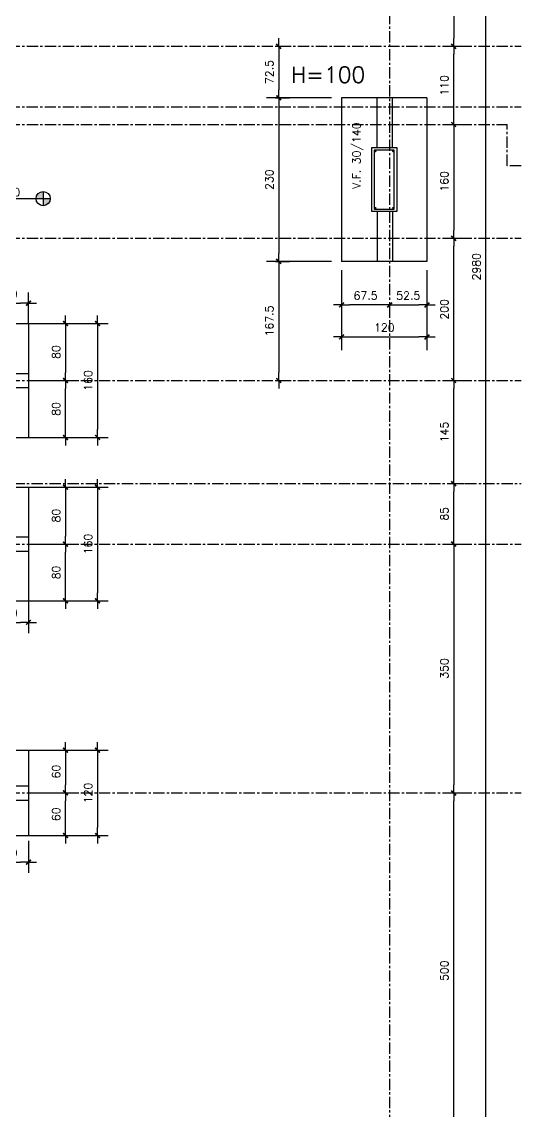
# Model space of a CAD drawing. Header units: millimetres. Extents: x -656655 to -651355, y 91699 to 96737.
# Drawn here: x -653849 to -653147, y 93650 to 95182 of the extents above; entities that cross this region are included whole.
import ezdxf
from ezdxf.enums import TextEntityAlignment as Align

# ---------------------------------------------------------------- set-up
doc = ezdxf.new("R2010")
doc.units = ezdxf.units.MM
doc.header["$LTSCALE"] = 0.5
doc.linetypes.add('CENTER', pattern=[50.8, 31.75, -6.35, 6.35, -6.35])
for name, color, linetype in [('BORDE DE LOSAS', 3, 'Continuous'), ('COTAS', 2, 'Continuous'), ('Cotas2', 1, 'Continuous'), ('EJES', 1, 'CENTER'), ('FUNDACIONES', 6, 'Continuous'), ('MALLA', 1, 'Continuous'), ('MUROS', 5, 'Continuous'), ('TEXTOS1', 9, 'Continuous'), ('VIGAS', 3, 'Continuous')]:
    doc.layers.add(name, color=color, linetype=linetype)
doc.styles.add('ROMANS', font='romans')
doc.dimstyles.new('ING-50', dxfattribs={"dimscale": 5, "dimtxt": 2.25, "dimasz": 2.25, "dimexe": 3, "dimexo": 0, "dimgap": 1.5, "dimtad": 1, "dimdec": 1, "dimzin": 12, "dimdsep": 46, "dimtxsty": 'ROMANS', "dimblk1": 'TICK1', "dimblk2": 'TICK1', "dimsah": 1, "dimcen": 0.09, "dimclrd": 2, "dimclre": 1, "dimclrt": 3, "dimadec": 1, "dimazin": 3, "dimtfac": 1, "dimtdec": 1, "dimtix": 1, "dimtmove": 2, "dimatfit": 3, "dimfxl": 3, "dimtolj": 1, "dimtzin": 12, "dimarcsym": 0})

# ---------------------------------------------------------------- blocks, each defined once
blk = doc.blocks.new('TICK1')
at = {"color": 2}
for points in [[(0, 0), (-1, 0)], [(0, 0), (1, 0)]]:
    blk.add_lwpolyline(points, dxfattribs=at)
at = {"color": 2, "const_width": 0.2}
blk.add_lwpolyline([(-0.3, -0.3), (0.3, 0.3)], dxfattribs=at)
blk = doc.blocks.new('*D36')
at = {"layer": 'COTAS', "color": 1, "lineweight": -2}
for p, q in [((-653246.7, 95377.5), (-653227.2, 95377.5)), ((-653246.7, 95147.5), (-653227.2, 95147.5))]:
    blk.add_line(p, q, dxfattribs=at)
at = {"layer": 'COTAS', "color": 2, "lineweight": -2}
blk.add_line((-653242.2, 95366.2), (-653242.2, 95158.7), dxfattribs=at)
at = {"layer": 'Defpoints', "color": 0}
for p in [(-653246.7, 95377.5), (-653246.7, 95147.5), (-653242.2, 95147.5)]:
    blk.add_point(p, dxfattribs=at)
at = {"layer": 'COTAS', "color": 2, "lineweight": -2, "xscale": 11.25, "yscale": 11.25, "zscale": 11.25}
for p, rotation in [((-653242.2, 95377.5), 90), ((-653242.2, 95147.5), 270)]:
    blk.add_blockref('TICK1', p, dxfattribs=dict(at, rotation=rotation))
at = {"layer": 'COTAS', "color": 3, "insert": (-653255.3, 95262.5), "char_height": 11.25, "attachment_point": 5, "rotation": 90, "style": 'ROMANS'}
blk.add_mtext('\\A1;230', dxfattribs=at)
blk = doc.blocks.new('*D37')
at = {"layer": 'COTAS', "color": 1, "lineweight": -2}
for p, q in [((-653246.7, 95147.5), (-653227.2, 95147.5)), ((-653246.7, 95037.5), (-653227.2, 95037.5))]:
    blk.add_line(p, q, dxfattribs=at)
at = {"layer": 'COTAS', "color": 2, "lineweight": -2}
blk.add_line((-653242.2, 95048.7), (-653242.2, 95136.2), dxfattribs=at)
at = {"layer": 'Defpoints', "color": 0}
for p in [(-653246.7, 95147.5), (-653242.2, 95147.5), (-653246.7, 95037.5)]:
    blk.add_point(p, dxfattribs=at)
at = {"layer": 'COTAS', "color": 2, "lineweight": -2, "xscale": 11.25, "yscale": 11.25, "zscale": 11.25}
for p, rotation in [((-653242.2, 95147.5), 90), ((-653242.2, 95037.5), 270)]:
    blk.add_blockref('TICK1', p, dxfattribs=dict(at, rotation=rotation))
at = {"layer": 'COTAS', "color": 3, "insert": (-653255.3, 95092.5), "char_height": 11.25, "attachment_point": 5, "rotation": 90, "style": 'ROMANS'}
blk.add_mtext('\\A1;110', dxfattribs=at)
blk = doc.blocks.new('*D38')
at = {"layer": 'COTAS', "color": 1, "lineweight": -2}
for p, q in [((-653246.7, 95037.5), (-653227.2, 95037.5)), ((-653246.7, 94877.5), (-653227.2, 94877.5))]:
    blk.add_line(p, q, dxfattribs=at)
at = {"layer": 'COTAS', "color": 2, "lineweight": -2}
blk.add_line((-653242.2, 95026.2), (-653242.2, 94888.7), dxfattribs=at)
at = {"layer": 'Defpoints', "color": 0}
for p in [(-653246.7, 95037.5), (-653246.7, 94877.5), (-653242.2, 94877.5)]:
    blk.add_point(p, dxfattribs=at)
at = {"layer": 'COTAS', "color": 2, "lineweight": -2, "xscale": 11.25, "yscale": 11.25, "zscale": 11.25}
for p, rotation in [((-653242.2, 95037.5), 90), ((-653242.2, 94877.5), 270)]:
    blk.add_blockref('TICK1', p, dxfattribs=dict(at, rotation=rotation))
at = {"layer": 'COTAS', "color": 3, "insert": (-653255.3, 94957.5), "char_height": 11.25, "attachment_point": 5, "rotation": 90, "style": 'ROMANS'}
blk.add_mtext('\\A1;160', dxfattribs=at)
blk = doc.blocks.new('*D39')
at = {"layer": 'COTAS', "color": 1, "lineweight": -2}
for p, q in [((-653246.7, 94877.5), (-653227.2, 94877.5)), ((-653246.7, 94677.5), (-653227.2, 94677.5))]:
    blk.add_line(p, q, dxfattribs=at)
at = {"layer": 'COTAS', "color": 2, "lineweight": -2}
blk.add_line((-653242.2, 94688.7), (-653242.2, 94866.2), dxfattribs=at)
at = {"layer": 'Defpoints', "color": 0}
for p in [(-653246.7, 94877.5), (-653242.2, 94877.5), (-653246.7, 94677.5)]:
    blk.add_point(p, dxfattribs=at)
at = {"layer": 'COTAS', "color": 2, "lineweight": -2, "xscale": 11.25, "yscale": 11.25, "zscale": 11.25}
for p, rotation in [((-653242.2, 94877.5), 90), ((-653242.2, 94677.5), 270)]:
    blk.add_blockref('TICK1', p, dxfattribs=dict(at, rotation=rotation))
at = {"layer": 'COTAS', "color": 3, "insert": (-653255.3, 94777.5), "char_height": 11.25, "attachment_point": 5, "rotation": 90, "style": 'ROMANS'}
blk.add_mtext('\\A1;200', dxfattribs=at)
blk = doc.blocks.new('*D40')
at = {"layer": 'COTAS', "color": 1, "lineweight": -2}
for p, q in [((-653246.7, 94532.5), (-653227.2, 94532.5)), ((-653246.7, 94447.5), (-653227.2, 94447.5))]:
    blk.add_line(p, q, dxfattribs=at)
at = {"layer": 'COTAS', "color": 2, "lineweight": -2}
blk.add_line((-653242.2, 94458.7), (-653242.2, 94521.2), dxfattribs=at)
at = {"layer": 'Defpoints', "color": 0}
for p in [(-653246.7, 94532.5), (-653242.2, 94532.5), (-653246.7, 94447.5)]:
    blk.add_point(p, dxfattribs=at)
at = {"layer": 'COTAS', "color": 2, "lineweight": -2, "xscale": 11.25, "yscale": 11.25, "zscale": 11.25}
for p, rotation in [((-653242.2, 94532.5), 90), ((-653242.2, 94447.5), 270)]:
    blk.add_blockref('TICK1', p, dxfattribs=dict(at, rotation=rotation))
at = {"layer": 'COTAS', "color": 3, "insert": (-653255.3, 94490), "char_height": 11.25, "attachment_point": 5, "rotation": 90, "style": 'ROMANS'}
blk.add_mtext('\\A1;85', dxfattribs=at)
blk = doc.blocks.new('*D41')
at = {"layer": 'COTAS', "color": 1, "lineweight": -2}
for p, q in [((-653246.7, 94447.5), (-653227.2, 94447.5)), ((-653246.7, 94097.5), (-653227.2, 94097.5))]:
    blk.add_line(p, q, dxfattribs=at)
at = {"layer": 'COTAS', "color": 2, "lineweight": -2}
blk.add_line((-653242.2, 94436.2), (-653242.2, 94108.7), dxfattribs=at)
at = {"layer": 'Defpoints', "color": 0}
for p in [(-653246.7, 94447.5), (-653246.7, 94097.5), (-653242.2, 94097.5)]:
    blk.add_point(p, dxfattribs=at)
at = {"layer": 'COTAS', "color": 2, "lineweight": -2, "xscale": 11.25, "yscale": 11.25, "zscale": 11.25}
for p, rotation in [((-653242.2, 94447.5), 90), ((-653242.2, 94097.5), 270)]:
    blk.add_blockref('TICK1', p, dxfattribs=dict(at, rotation=rotation))
at = {"layer": 'COTAS', "color": 3, "insert": (-653255.3, 94272.5), "char_height": 11.25, "attachment_point": 5, "rotation": 90, "style": 'ROMANS'}
blk.add_mtext('\\A1;350', dxfattribs=at)
blk = doc.blocks.new('*D42')
at = {"layer": 'COTAS', "color": 1, "lineweight": -2}
for p, q in [((-653246.7, 94097.5), (-653227.2, 94097.5)), ((-653246.7, 93597.5), (-653227.2, 93597.5))]:
    blk.add_line(p, q, dxfattribs=at)
at = {"layer": 'COTAS', "color": 2, "lineweight": -2}
blk.add_line((-653242.2, 93608.7), (-653242.2, 94086.2), dxfattribs=at)
at = {"layer": 'Defpoints', "color": 0}
for p in [(-653246.7, 94097.5), (-653242.2, 94097.5), (-653246.7, 93597.5)]:
    blk.add_point(p, dxfattribs=at)
at = {"layer": 'COTAS', "color": 2, "lineweight": -2, "xscale": 11.25, "yscale": 11.25, "zscale": 11.25}
for p, rotation in [((-653242.2, 94097.5), 90), ((-653242.2, 93597.5), 270)]:
    blk.add_blockref('TICK1', p, dxfattribs=dict(at, rotation=rotation))
at = {"layer": 'COTAS', "color": 3, "insert": (-653255.3, 93847.5), "char_height": 11.25, "attachment_point": 5, "rotation": 90, "style": 'ROMANS'}
blk.add_mtext('\\A1;500', dxfattribs=at)
blk = doc.blocks.new('*D43')
at = {"layer": 'COTAS', "color": 1, "lineweight": -2}
for p, q in [((-653201.7, 96327.5), (-653182.2, 96327.5)), ((-653201.7, 93347.5), (-653182.2, 93347.5))]:
    blk.add_line(p, q, dxfattribs=at)
at = {"layer": 'COTAS', "color": 2, "lineweight": -2}
blk.add_line((-653197.2, 93358.7), (-653197.2, 96316.2), dxfattribs=at)
at = {"layer": 'Defpoints', "color": 0}
for p in [(-653201.7, 96327.5), (-653197.2, 96327.5), (-653201.7, 93347.5)]:
    blk.add_point(p, dxfattribs=at)
at = {"layer": 'COTAS', "color": 2, "lineweight": -2, "xscale": 11.25, "yscale": 11.25, "zscale": 11.25}
for p, rotation in [((-653197.2, 96327.5), 90), ((-653197.2, 93347.5), 270)]:
    blk.add_blockref('TICK1', p, dxfattribs=dict(at, rotation=rotation))
at = {"layer": 'COTAS', "color": 3, "insert": (-653210.3, 94837.5), "char_height": 11.25, "attachment_point": 5, "rotation": 90, "style": 'ROMANS'}
blk.add_mtext('\\A1;2980', dxfattribs=at)
blk = doc.blocks.new('*D224')
at = {"layer": 'COTAS', "color": 1, "lineweight": -2}
for p, q in [((-653246.7, 94677.5), (-653227.2, 94677.5)), ((-653246.7, 94532.5), (-653227.2, 94532.5))]:
    blk.add_line(p, q, dxfattribs=at)
at = {"layer": 'COTAS', "color": 2, "lineweight": -2}
blk.add_line((-653242.2, 94543.7), (-653242.2, 94666.2), dxfattribs=at)
at = {"layer": 'Defpoints', "color": 0}
for p in [(-653246.7, 94677.5), (-653242.2, 94677.5), (-653246.7, 94532.5)]:
    blk.add_point(p, dxfattribs=at)
at = {"layer": 'COTAS', "color": 2, "lineweight": -2, "xscale": 11.25, "yscale": 11.25, "zscale": 11.25}
for p, rotation in [((-653242.2, 94677.5), 90), ((-653242.2, 94532.5), 270)]:
    blk.add_blockref('TICK1', p, dxfattribs=dict(at, rotation=rotation))
at = {"layer": 'COTAS', "color": 3, "insert": (-653255.3, 94605), "char_height": 11.25, "attachment_point": 5, "rotation": 90, "style": 'ROMANS'}
blk.add_mtext('\\A1;145', dxfattribs=at)
blk = doc.blocks.new('*D265')
at = {"layer": 'COTAS', "color": 1, "lineweight": -2, "ltscale": 0.5}
for p, q in [((-653839.7, 94447.5), (-653772.7, 94447.5)), ((-653839.7, 94367.5), (-653772.7, 94367.5))]:
    blk.add_line(p, q, dxfattribs=at)
at = {"layer": 'COTAS', "color": 2, "lineweight": -2, "ltscale": 0.5}
blk.add_line((-653787.7, 94378.7), (-653787.7, 94436.2), dxfattribs=at)
at = {"layer": 'Defpoints', "color": 0, "ltscale": 0.5}
for p in [(-653839.7, 94447.5), (-653787.7, 94447.5), (-653839.7, 94367.5)]:
    blk.add_point(p, dxfattribs=at)
at = {"layer": 'COTAS', "color": 2, "lineweight": -2, "ltscale": 0.5, "xscale": 11.25, "yscale": 11.25, "zscale": 11.25}
for p, rotation in [((-653787.7, 94447.5), 90), ((-653787.7, 94367.5), 270)]:
    blk.add_blockref('TICK1', p, dxfattribs=dict(at, rotation=rotation))
at = {"layer": 'COTAS', "color": 3, "ltscale": 0.5, "insert": (-653800.9, 94407.5), "char_height": 11.25, "attachment_point": 5, "rotation": 90, "style": 'ROMANS'}
blk.add_mtext('\\A1;80', dxfattribs=at)
blk = doc.blocks.new('*D145')
at = {"layer": 'COTAS', "color": 1, "lineweight": -2, "ltscale": 0.5}
for p, q in [((-653839.7, 94527.5), (-653772.7, 94527.5)), ((-653839.7, 94447.5), (-653772.7, 94447.5))]:
    blk.add_line(p, q, dxfattribs=at)
at = {"layer": 'COTAS', "color": 2, "lineweight": -2, "ltscale": 0.5}
blk.add_line((-653787.7, 94516.2), (-653787.7, 94458.7), dxfattribs=at)
at = {"layer": 'Defpoints', "color": 0, "ltscale": 0.5}
for p in [(-653839.7, 94527.5), (-653839.7, 94447.5), (-653787.7, 94447.5)]:
    blk.add_point(p, dxfattribs=at)
at = {"layer": 'COTAS', "color": 2, "lineweight": -2, "ltscale": 0.5, "xscale": 11.25, "yscale": 11.25, "zscale": 11.25}
for p, rotation in [((-653787.7, 94527.5), 90), ((-653787.7, 94447.5), 270)]:
    blk.add_blockref('TICK1', p, dxfattribs=dict(at, rotation=rotation))
at = {"layer": 'COTAS', "color": 3, "ltscale": 0.5, "insert": (-653800.9, 94487.5), "char_height": 11.25, "attachment_point": 5, "rotation": 90, "style": 'ROMANS'}
blk.add_mtext('\\A1;80', dxfattribs=at)
blk = doc.blocks.new('*D146')
at = {"layer": 'COTAS', "color": 1, "lineweight": -2, "ltscale": 0.5}
for p, q in [((-653839.7, 94527.5), (-653727.7, 94527.5)), ((-653839.7, 94367.5), (-653727.7, 94367.5))]:
    blk.add_line(p, q, dxfattribs=at)
at = {"layer": 'COTAS', "color": 2, "lineweight": -2, "ltscale": 0.5}
blk.add_line((-653742.7, 94516.2), (-653742.7, 94378.7), dxfattribs=at)
at = {"layer": 'Defpoints', "color": 0, "ltscale": 0.5}
for p in [(-653839.7, 94527.5), (-653839.7, 94367.5), (-653742.7, 94367.5)]:
    blk.add_point(p, dxfattribs=at)
at = {"layer": 'COTAS', "color": 2, "lineweight": -2, "ltscale": 0.5, "xscale": 11.25, "yscale": 11.25, "zscale": 11.25}
for p, rotation in [((-653742.7, 94527.5), 90), ((-653742.7, 94367.5), 270)]:
    blk.add_blockref('TICK1', p, dxfattribs=dict(at, rotation=rotation))
at = {"layer": 'COTAS', "color": 3, "ltscale": 0.5, "insert": (-653755.9, 94447.5), "char_height": 11.25, "attachment_point": 5, "rotation": 90, "style": 'ROMANS'}
blk.add_mtext('\\A1;160', dxfattribs=at)
blk = doc.blocks.new('*D147')
at = {"layer": 'COTAS', "color": 1, "lineweight": -2, "ltscale": 0.5}
for p, q in [((-653839.7, 94097.5), (-653772.7, 94097.5)), ((-653839.7, 94037.5), (-653772.7, 94037.5))]:
    blk.add_line(p, q, dxfattribs=at)
at = {"layer": 'COTAS', "color": 2, "lineweight": -2, "ltscale": 0.5}
blk.add_line((-653787.7, 94048.7), (-653787.7, 94086.2), dxfattribs=at)
at = {"layer": 'Defpoints', "color": 0, "ltscale": 0.5}
for p in [(-653839.7, 94097.5), (-653787.7, 94097.5), (-653839.7, 94037.5)]:
    blk.add_point(p, dxfattribs=at)
at = {"layer": 'COTAS', "color": 2, "lineweight": -2, "ltscale": 0.5, "xscale": 11.25, "yscale": 11.25, "zscale": 11.25}
for p, rotation in [((-653787.7, 94097.5), 90), ((-653787.7, 94037.5), 270)]:
    blk.add_blockref('TICK1', p, dxfattribs=dict(at, rotation=rotation))
at = {"layer": 'COTAS', "color": 3, "ltscale": 0.5, "insert": (-653800.9, 94067.5), "char_height": 11.25, "attachment_point": 5, "rotation": 90, "style": 'ROMANS'}
blk.add_mtext('\\A1;60', dxfattribs=at)
blk = doc.blocks.new('*D148')
at = {"layer": 'COTAS', "color": 1, "lineweight": -2, "ltscale": 0.5}
for p, q in [((-653839.7, 94157.5), (-653772.7, 94157.5)), ((-653839.7, 94097.5), (-653772.7, 94097.5))]:
    blk.add_line(p, q, dxfattribs=at)
at = {"layer": 'COTAS', "color": 2, "lineweight": -2, "ltscale": 0.5}
blk.add_line((-653787.7, 94146.2), (-653787.7, 94108.7), dxfattribs=at)
at = {"layer": 'Defpoints', "color": 0, "ltscale": 0.5}
for p in [(-653839.7, 94157.5), (-653839.7, 94097.5), (-653787.7, 94097.5)]:
    blk.add_point(p, dxfattribs=at)
at = {"layer": 'COTAS', "color": 2, "lineweight": -2, "ltscale": 0.5, "xscale": 11.25, "yscale": 11.25, "zscale": 11.25}
for p, rotation in [((-653787.7, 94157.5), 90), ((-653787.7, 94097.5), 270)]:
    blk.add_blockref('TICK1', p, dxfattribs=dict(at, rotation=rotation))
at = {"layer": 'COTAS', "color": 3, "ltscale": 0.5, "insert": (-653800.9, 94127.5), "char_height": 11.25, "attachment_point": 5, "rotation": 90, "style": 'ROMANS'}
blk.add_mtext('\\A1;60', dxfattribs=at)
blk = doc.blocks.new('*D149')
at = {"layer": 'COTAS', "color": 1, "lineweight": -2, "ltscale": 0.5}
for p, q in [((-653839.7, 94157.5), (-653727.7, 94157.5)), ((-653839.7, 94037.5), (-653727.7, 94037.5))]:
    blk.add_line(p, q, dxfattribs=at)
at = {"layer": 'COTAS', "color": 2, "lineweight": -2, "ltscale": 0.5}
blk.add_line((-653742.7, 94146.2), (-653742.7, 94048.7), dxfattribs=at)
at = {"layer": 'Defpoints', "color": 0, "ltscale": 0.5}
for p in [(-653839.7, 94157.5), (-653839.7, 94037.5), (-653742.7, 94037.5)]:
    blk.add_point(p, dxfattribs=at)
at = {"layer": 'COTAS', "color": 2, "lineweight": -2, "ltscale": 0.5, "xscale": 11.25, "yscale": 11.25, "zscale": 11.25}
for p, rotation in [((-653742.7, 94157.5), 90), ((-653742.7, 94037.5), 270)]:
    blk.add_blockref('TICK1', p, dxfattribs=dict(at, rotation=rotation))
at = {"layer": 'COTAS', "color": 3, "ltscale": 0.5, "insert": (-653755.9, 94097.5), "char_height": 11.25, "attachment_point": 5, "rotation": 90, "style": 'ROMANS'}
blk.add_mtext('\\A1;120', dxfattribs=at)
blk = doc.blocks.new('*D266')
at = {"layer": 'COTAS', "color": 1, "lineweight": -2, "ltscale": 0.5}
for p, q in [((-653889.7, 94437.5), (-653889.7, 94322.4)), ((-653839.7, 94367.5), (-653839.7, 94322.4))]:
    blk.add_line(p, q, dxfattribs=at)
at = {"layer": 'COTAS', "color": 2, "lineweight": -2, "ltscale": 0.5}
blk.add_line((-653878.5, 94337.4), (-653851, 94337.4), dxfattribs=at)
at = {"layer": 'Defpoints', "color": 0, "ltscale": 0.5}
for p in [(-653889.7, 94437.5), (-653839.7, 94367.5), (-653839.7, 94337.4)]:
    blk.add_point(p, dxfattribs=at)
at = {"layer": 'COTAS', "color": 2, "lineweight": -2, "ltscale": 0.5, "xscale": 11.25, "yscale": 11.25, "zscale": 11.25, "rotation": 180}
blk.add_blockref('TICK1', (-653889.7, 94337.4), dxfattribs=at)
at = {"layer": 'COTAS', "color": 2, "lineweight": -2, "ltscale": 0.5, "xscale": 11.25, "yscale": 11.25, "zscale": 11.25}
blk.add_blockref('TICK1', (-653839.7, 94337.4), dxfattribs=at)
at = {"layer": 'COTAS', "color": 3, "ltscale": 0.5, "insert": (-653864.7, 94350.6), "char_height": 11.25, "attachment_point": 5, "style": 'ROMANS'}
blk.add_mtext('\\A1;50', dxfattribs=at)
blk = doc.blocks.new('nivel-f')
at = {"linetype": 'Continuous'}
h = blk.add_hatch(color=1, dxfattribs=at)
h.paths.add_polyline_path([(90.5, 0), (90.5, 10, 0.414214), (80.5, 0)])
h.paths.add_polyline_path([(90.5, -10, 0.414214), (100.5, 0), (90.5, 0)])
at = {"color": 3}
for p, q in [((-16.7, 0), (100.5, 0)), ((90.5, 10), (90.5, -10))]:
    blk.add_line(p, q, dxfattribs=at)
blk.add_circle((90.5, 0), 10, dxfattribs=at)
at = {"color": 3, "style": 'ROMANS'}
blk.add_attdef('NIVEL', text='', height=11.2, dxfattribs=at).set_placement((35.2, 3.4), align=Align.CENTER)
blk = doc.blocks.new('*D305')
at = {"layer": 'COTAS', "color": 1, "lineweight": -2, "ltscale": 0.5}
for p, q in [((-653839.7, 94677.5), (-653772.7, 94677.5)), ((-653839.7, 94597.5), (-653772.7, 94597.5))]:
    blk.add_line(p, q, dxfattribs=at)
at = {"layer": 'COTAS', "color": 2, "lineweight": -2, "ltscale": 0.5}
blk.add_line((-653787.7, 94608.7), (-653787.7, 94666.2), dxfattribs=at)
at = {"layer": 'Defpoints', "color": 0, "ltscale": 0.5}
for p in [(-653839.7, 94677.5), (-653787.7, 94677.5), (-653839.7, 94597.5)]:
    blk.add_point(p, dxfattribs=at)
at = {"layer": 'COTAS', "color": 2, "lineweight": -2, "ltscale": 0.5, "xscale": 11.25, "yscale": 11.25, "zscale": 11.25}
for p, rotation in [((-653787.7, 94677.5), 90), ((-653787.7, 94597.5), 270)]:
    blk.add_blockref('TICK1', p, dxfattribs=dict(at, rotation=rotation))
at = {"layer": 'COTAS', "color": 3, "ltscale": 0.5, "insert": (-653800.9, 94637.5), "char_height": 11.25, "attachment_point": 5, "rotation": 90, "style": 'ROMANS'}
blk.add_mtext('\\A1;80', dxfattribs=at)
blk = doc.blocks.new('*D303')
at = {"layer": 'COTAS', "color": 1, "lineweight": -2, "ltscale": 0.5}
for p, q in [((-653839.7, 94757.5), (-653772.7, 94757.5)), ((-653839.7, 94677.5), (-653772.7, 94677.5))]:
    blk.add_line(p, q, dxfattribs=at)
at = {"layer": 'COTAS', "color": 2, "lineweight": -2, "ltscale": 0.5}
blk.add_line((-653787.7, 94746.2), (-653787.7, 94688.7), dxfattribs=at)
at = {"layer": 'Defpoints', "color": 0, "ltscale": 0.5}
for p in [(-653839.7, 94757.5), (-653839.7, 94677.5), (-653787.7, 94677.5)]:
    blk.add_point(p, dxfattribs=at)
at = {"layer": 'COTAS', "color": 2, "lineweight": -2, "ltscale": 0.5, "xscale": 11.25, "yscale": 11.25, "zscale": 11.25}
for p, rotation in [((-653787.7, 94757.5), 90), ((-653787.7, 94677.5), 270)]:
    blk.add_blockref('TICK1', p, dxfattribs=dict(at, rotation=rotation))
at = {"layer": 'COTAS', "color": 3, "ltscale": 0.5, "insert": (-653800.9, 94717.5), "char_height": 11.25, "attachment_point": 5, "rotation": 90, "style": 'ROMANS'}
blk.add_mtext('\\A1;80', dxfattribs=at)
blk = doc.blocks.new('*D304')
at = {"layer": 'COTAS', "color": 1, "lineweight": -2, "ltscale": 0.5}
for p, q in [((-653839.7, 94757.5), (-653727.7, 94757.5)), ((-653839.7, 94597.5), (-653727.7, 94597.5))]:
    blk.add_line(p, q, dxfattribs=at)
at = {"layer": 'COTAS', "color": 2, "lineweight": -2, "ltscale": 0.5}
blk.add_line((-653742.7, 94746.2), (-653742.7, 94608.7), dxfattribs=at)
at = {"layer": 'Defpoints', "color": 0, "ltscale": 0.5}
for p in [(-653839.7, 94757.5), (-653839.7, 94597.5), (-653742.7, 94597.5)]:
    blk.add_point(p, dxfattribs=at)
at = {"layer": 'COTAS', "color": 2, "lineweight": -2, "ltscale": 0.5, "xscale": 11.25, "yscale": 11.25, "zscale": 11.25}
for p, rotation in [((-653742.7, 94757.5), 90), ((-653742.7, 94597.5), 270)]:
    blk.add_blockref('TICK1', p, dxfattribs=dict(at, rotation=rotation))
at = {"layer": 'COTAS', "color": 3, "ltscale": 0.5, "insert": (-653755.9, 94677.5), "char_height": 11.25, "attachment_point": 5, "rotation": 90, "style": 'ROMANS'}
blk.add_mtext('\\A1;160', dxfattribs=at)
blk = doc.blocks.new('*D306')
at = {"layer": 'COTAS', "color": 1, "lineweight": -2, "ltscale": 0.5}
for p, q in [((-653889.7, 94687.5), (-653889.7, 94801.2)), ((-653839.7, 94757.5), (-653839.7, 94801.2))]:
    blk.add_line(p, q, dxfattribs=at)
at = {"layer": 'COTAS', "color": 2, "lineweight": -2, "ltscale": 0.5}
blk.add_line((-653878.5, 94786.2), (-653851, 94786.2), dxfattribs=at)
at = {"layer": 'Defpoints', "color": 0, "ltscale": 0.5}
for p in [(-653839.7, 94786.2), (-653839.7, 94757.5), (-653889.7, 94687.5)]:
    blk.add_point(p, dxfattribs=at)
at = {"layer": 'COTAS', "color": 2, "lineweight": -2, "ltscale": 0.5, "xscale": 11.25, "yscale": 11.25, "zscale": 11.25, "rotation": 180}
blk.add_blockref('TICK1', (-653889.7, 94786.2), dxfattribs=at)
at = {"layer": 'COTAS', "color": 2, "lineweight": -2, "ltscale": 0.5, "xscale": 11.25, "yscale": 11.25, "zscale": 11.25}
blk.add_blockref('TICK1', (-653839.7, 94786.2), dxfattribs=at)
at = {"layer": 'COTAS', "color": 3, "ltscale": 0.5, "insert": (-653864.7, 94799.3), "char_height": 11.25, "attachment_point": 5, "style": 'ROMANS'}
blk.add_mtext('\\A1;50', dxfattribs=at)
blk = doc.blocks.new('*D307')
at = {"layer": 'COTAS', "color": 1, "lineweight": -2, "ltscale": 0.5}
for p, q in [((-653889.7, 94083.1), (-653889.7, 93985.2)), ((-653839.7, 94030.2), (-653839.7, 93985.2))]:
    blk.add_line(p, q, dxfattribs=at)
at = {"layer": 'COTAS', "color": 2, "lineweight": -2, "ltscale": 0.5}
blk.add_line((-653878.5, 94000.2), (-653851, 94000.2), dxfattribs=at)
at = {"layer": 'Defpoints', "color": 0, "ltscale": 0.5}
for p in [(-653889.7, 94083.1), (-653839.7, 94030.2), (-653839.7, 94000.2)]:
    blk.add_point(p, dxfattribs=at)
at = {"layer": 'COTAS', "color": 2, "lineweight": -2, "ltscale": 0.5, "xscale": 11.25, "yscale": 11.25, "zscale": 11.25, "rotation": 180}
blk.add_blockref('TICK1', (-653889.7, 94000.2), dxfattribs=at)
at = {"layer": 'COTAS', "color": 2, "lineweight": -2, "ltscale": 0.5, "xscale": 11.25, "yscale": 11.25, "zscale": 11.25}
blk.add_blockref('TICK1', (-653839.7, 94000.2), dxfattribs=at)
at = {"layer": 'COTAS', "color": 3, "ltscale": 0.5, "insert": (-653864.7, 94013.3), "char_height": 11.25, "attachment_point": 5, "style": 'ROMANS'}
blk.add_mtext('\\A1;50', dxfattribs=at)
blk = doc.blocks.new('*D400')
at = {"layer": 'COTAS', "color": 1, "lineweight": -2}
for p, q in [((-653492.6, 95075), (-653473.1, 95075)), ((-653492.6, 94845), (-653473.1, 94845))]:
    blk.add_line(p, q, dxfattribs=at)
at = {"layer": 'COTAS', "color": 2, "lineweight": -2}
blk.add_line((-653488.1, 95063.7), (-653488.1, 94856.2), dxfattribs=at)
at = {"layer": 'Defpoints', "color": 0}
for p in [(-653492.6, 95075), (-653492.6, 94845), (-653488.1, 94845)]:
    blk.add_point(p, dxfattribs=at)
at = {"layer": 'COTAS', "color": 2, "lineweight": -2, "xscale": 11.25, "yscale": 11.25, "zscale": 11.25}
for p, rotation in [((-653488.1, 95075), 90), ((-653488.1, 94845), 270)]:
    blk.add_blockref('TICK1', p, dxfattribs=dict(at, rotation=rotation))
at = {"layer": 'COTAS', "color": 3, "insert": (-653501.2, 94960), "char_height": 11.25, "attachment_point": 5, "rotation": 90, "style": 'ROMANS'}
blk.add_mtext('\\A1;230', dxfattribs=at)
blk = doc.blocks.new('*D401')
at = {"layer": 'COTAS', "color": 1, "lineweight": -2}
for p, q in [((-653492.6, 95147.5), (-653473.1, 95147.5)), ((-653492.6, 95075), (-653473.1, 95075))]:
    blk.add_line(p, q, dxfattribs=at)
at = {"layer": 'COTAS', "color": 2, "lineweight": -2}
blk.add_line((-653488.1, 95136.2), (-653488.1, 95086.2), dxfattribs=at)
at = {"layer": 'Defpoints', "color": 0}
for p in [(-653492.6, 95147.5), (-653492.6, 95075), (-653488.1, 95075)]:
    blk.add_point(p, dxfattribs=at)
at = {"layer": 'COTAS', "color": 2, "lineweight": -2, "xscale": 11.25, "yscale": 11.25, "zscale": 11.25}
for p, rotation in [((-653488.1, 95147.5), 90), ((-653488.1, 95075), 270)]:
    blk.add_blockref('TICK1', p, dxfattribs=dict(at, rotation=rotation))
at = {"layer": 'COTAS', "color": 3, "insert": (-653501.2, 95111.2), "char_height": 11.25, "attachment_point": 5, "rotation": 90, "style": 'ROMANS'}
blk.add_mtext('\\A1;72.5', dxfattribs=at)
blk = doc.blocks.new('*D402')
at = {"layer": 'COTAS', "color": 1, "lineweight": -2}
for p, q in [((-653492.6, 94845), (-653473.1, 94845)), ((-653492.6, 94677.5), (-653473.1, 94677.5))]:
    blk.add_line(p, q, dxfattribs=at)
at = {"layer": 'COTAS', "color": 2, "lineweight": -2}
blk.add_line((-653488.1, 94833.7), (-653488.1, 94688.7), dxfattribs=at)
at = {"layer": 'Defpoints', "color": 0}
for p in [(-653492.6, 94845), (-653492.6, 94677.5), (-653488.1, 94677.5)]:
    blk.add_point(p, dxfattribs=at)
at = {"layer": 'COTAS', "color": 2, "lineweight": -2, "xscale": 11.25, "yscale": 11.25, "zscale": 11.25}
for p, rotation in [((-653488.1, 94845), 90), ((-653488.1, 94677.5), 270)]:
    blk.add_blockref('TICK1', p, dxfattribs=dict(at, rotation=rotation))
at = {"layer": 'COTAS', "color": 3, "insert": (-653501.2, 94761.2), "char_height": 11.25, "attachment_point": 5, "rotation": 90, "style": 'ROMANS'}
blk.add_mtext('\\A1;167.5', dxfattribs=at)
blk = doc.blocks.new('*D403')
at = {"layer": 'COTAS', "color": 1, "lineweight": -2}
for p, q in [((-653399.7, 94783.8), (-653399.7, 94768.8)), ((-653332.2, 94783.8), (-653332.2, 94768.8))]:
    blk.add_line(p, q, dxfattribs=at)
at = {"layer": 'COTAS', "color": 2, "lineweight": -2}
blk.add_line((-653343.5, 94783.8), (-653388.5, 94783.8), dxfattribs=at)
at = {"layer": 'Defpoints', "color": 0}
for p in [(-653399.7, 94783.8), (-653399.7, 94783.8), (-653332.2, 94783.8)]:
    blk.add_point(p, dxfattribs=at)
at = {"layer": 'COTAS', "color": 2, "lineweight": -2, "xscale": 11.25, "yscale": 11.25, "zscale": 11.25, "rotation": 180}
blk.add_blockref('TICK1', (-653399.7, 94783.8), dxfattribs=at)
at = {"layer": 'COTAS', "color": 2, "lineweight": -2, "xscale": 11.25, "yscale": 11.25, "zscale": 11.25}
blk.add_blockref('TICK1', (-653332.2, 94783.8), dxfattribs=at)
at = {"layer": 'COTAS', "color": 3, "insert": (-653366, 94796.9), "char_height": 11.25, "attachment_point": 5, "style": 'ROMANS'}
blk.add_mtext('\\A1;67.5', dxfattribs=at)
blk = doc.blocks.new('*D404')
at = {"layer": 'COTAS', "color": 1, "lineweight": -2}
for p, q in [((-653332.2, 94783.8), (-653332.2, 94768.8)), ((-653279.7, 94783.8), (-653279.7, 94768.8))]:
    blk.add_line(p, q, dxfattribs=at)
at = {"layer": 'COTAS', "color": 2, "lineweight": -2}
blk.add_line((-653321, 94783.8), (-653291, 94783.8), dxfattribs=at)
at = {"layer": 'Defpoints', "color": 0}
for p in [(-653332.2, 94783.8), (-653279.7, 94783.8), (-653279.7, 94783.8)]:
    blk.add_point(p, dxfattribs=at)
at = {"layer": 'COTAS', "color": 2, "lineweight": -2, "xscale": 11.25, "yscale": 11.25, "zscale": 11.25, "rotation": 180}
blk.add_blockref('TICK1', (-653332.2, 94783.8), dxfattribs=at)
at = {"layer": 'COTAS', "color": 2, "lineweight": -2, "xscale": 11.25, "yscale": 11.25, "zscale": 11.25}
blk.add_blockref('TICK1', (-653279.7, 94783.8), dxfattribs=at)
at = {"layer": 'COTAS', "color": 3, "insert": (-653306, 94796.9), "char_height": 11.25, "attachment_point": 5, "style": 'ROMANS'}
blk.add_mtext('\\A1;52.5', dxfattribs=at)
blk = doc.blocks.new('*D405')
at = {"layer": 'COTAS', "color": 1, "lineweight": -2}
for p, q in [((-653399.7, 94738.8), (-653399.7, 94723.8)), ((-653279.7, 94738.8), (-653279.7, 94723.8))]:
    blk.add_line(p, q, dxfattribs=at)
at = {"layer": 'COTAS', "color": 2, "lineweight": -2}
blk.add_line((-653388.5, 94738.8), (-653291, 94738.8), dxfattribs=at)
at = {"layer": 'Defpoints', "color": 0}
for p in [(-653399.7, 94738.8), (-653279.7, 94738.8), (-653279.7, 94738.8)]:
    blk.add_point(p, dxfattribs=at)
at = {"layer": 'COTAS', "color": 2, "lineweight": -2, "xscale": 11.25, "yscale": 11.25, "zscale": 11.25, "rotation": 180}
blk.add_blockref('TICK1', (-653399.7, 94738.8), dxfattribs=at)
at = {"layer": 'COTAS', "color": 2, "lineweight": -2, "xscale": 11.25, "yscale": 11.25, "zscale": 11.25}
blk.add_blockref('TICK1', (-653279.7, 94738.8), dxfattribs=at)
at = {"layer": 'COTAS', "color": 3, "insert": (-653339.7, 94751.9), "char_height": 11.25, "attachment_point": 5, "style": 'ROMANS'}
blk.add_mtext('\\A1;120', dxfattribs=at)

msp = doc.modelspace()

# ---------------------------------------------------------------- linework, layer by layer
at = {"layer": 'BORDE DE LOSAS', "ltscale": 0.2}
for p, q in [((-653349.89635951, 95004.95225923), (-653349.89635951, 95074.95225923)), ((-653328.18165248, 95004.72076805), (-653328.18165248, 95074.98080481)), ((-653349.89635951, 94915.12597444), (-653349.89635951, 94845.0219432)), ((-653328.18165248, 94914.95225923), (-653328.18165248, 94844.95225923))]:
    msp.add_line(p, q, dxfattribs=at)
at = {"layer": 'Cotas2'}
for p, q in [((-653413.79216505, 95074.95225923), (-653505.01144257, 95074.95225923)), ((-653413.79216505, 94844.95225923), (-653505.01144257, 94844.95225923)), ((-653399.71468177, 94832.79839045), (-653399.71468177, 94719.94308781)), ((-653279.71468177, 94832.79839045), (-653279.71468177, 94719.94308781))]:
    msp.add_line(p, q, dxfattribs=at)
at = {"layer": 'EJES'}
for p, q in [((-653332.21468177, 96667.45227213), (-653332.21468177, 93007.45227206)), ((-656585.41238582, 95147.45226342), (-653147.2146825, 95147.45226342)), ((-654629.73431243, 95062.45225155), (-653147.2146825, 95062.45225734)), ((-656585.41238582, 95037.45227212), (-653167.21363404, 95037.45227212)), ((-653167.21363404, 94979.46959181), (-653167.21363404, 95037.45227212)), ((-653147.4435903, 94979.46959181), (-653167.21363404, 94979.46959181)), ((-656585.41238582, 94877.4522604), (-653147.2146825, 94877.4522604)), ((-656585.41238582, 94677.45226695), (-653147.2146825, 94677.45226695)), ((-654419.74264311, 94532.45222176), (-653147.2146825, 94532.45222176)), ((-656585.41238582, 94447.45229704), (-653147.2146825, 94447.45229704)), ((-656585.41238582, 94097.45227212), (-653147.2146825, 94097.45227212))]:
    msp.add_line(p, q, dxfattribs=at)
at = {"layer": 'FUNDACIONES', "ltscale": 0.15}
for p, q in [((-653399.71468177, 95074.95225923), (-653399.71468177, 94844.95225923)), ((-653279.71468177, 95074.95225923), (-653399.71468177, 95074.95225923)), ((-653279.71468177, 95074.95225923), (-653279.71468177, 94844.95225923)), ((-653279.71468177, 94844.95225923), (-653399.71468177, 94844.95225923)), ((-654104.71466588, 94757.45226695), (-653839.71468202, 94757.45226695)), ((-653839.71468202, 94757.45226695), (-653839.7146819, 94597.45226695)), ((-654104.71466617, 94597.45226695), (-653839.7146819, 94597.45226695)), ((-654104.71466588, 94527.45229704), (-653839.71468202, 94527.45229704)), ((-653839.71468202, 94527.45229704), (-653839.7146819, 94367.45229704)), ((-654084.71467612, 94367.45229704), (-653839.7146819, 94367.45229704)), ((-654084.71467612, 94157.45227212), (-653839.71468201, 94157.45227212)), ((-653839.71468201, 94157.45227212), (-653839.71468192, 94037.45227212)), ((-654382.21467822, 94037.45227212), (-653839.71468192, 94037.45227212))]:
    msp.add_line(p, q, dxfattribs=at)
at = {"layer": 'MALLA', "ltscale": 0.5}
for p, q in [((-653325.71468177, 95001.45225923), (-653353.71468177, 95001.45225923)), ((-653353.71468177, 95001.45225923), (-653353.71468177, 94918.45225923)), ((-653325.71468177, 94918.45225923), (-653325.71468177, 95001.45225923)), ((-653353.71468177, 94918.45225923), (-653325.71468177, 94918.45225923))]:
    msp.add_line(p, q, dxfattribs=at)
at = {"layer": 'MALLA', "ltscale": 0.5, "const_width": 1.5}
for points in [[(-653352.87369151, 94999.86126898, 1), (-653351.37369151, 94999.86126898, 1)], [(-653328.05567203, 94999.86126898, 1), (-653326.55567203, 94999.86126898, 1)], [(-653352.87369151, 94920.04324949, 1), (-653351.37369151, 94920.04324949, 1)], [(-653328.05567203, 94920.04324949, 1), (-653326.55567203, 94920.04324949, 1)]]:
    msp.add_lwpolyline(points, format="xyb", close=True, dxfattribs=at)
at = {"layer": 'MUROS', "ltscale": 0.5}
msp.add_lwpolyline([(-653357.21468177, 95004.95225923), (-653322.21468177, 95004.95225923), (-653322.21468177, 94914.95225923), (-653357.21468177, 94914.95225923)], close=True, dxfattribs=at)
at = {"layer": 'VIGAS', "ltscale": 0.5}
for p, q in [((-653889.71468197, 94687.45229033), (-653839.71468224, 94687.45229033)), ((-653889.71468195, 94667.45229673), (-653839.71468222, 94667.45229673)), ((-653889.71468197, 94457.45232042), (-653839.71468224, 94457.45232042)), ((-653889.71468195, 94437.45232682), (-653839.71468222, 94437.45232682)), ((-653889.7146817, 94107.45227349), (-653839.71468197, 94107.45227349)), ((-653889.71468169, 94087.4522799), (-653839.71468195, 94087.4522799))]:
    msp.add_line(p, q, dxfattribs=at)

# ---------------------------------------------------------------- block references
at = {"ltscale": 0.5}
msp.add_blockref('nivel-f', (-653909.533781, 94933.27006598), dxfattribs=at).add_auto_attribs({'NIVEL': '-3.90'})

# ---------------------------------------------------------------- texts
at = {"layer": 'TEXTOS1', "style": 'ROMANS'}
msp.add_text('H=100', height=22.5, dxfattribs=at).set_placement((-653470.63540731, 95096.30758399))
msp.add_text('V.F. 30/140', height=11.25, rotation=90, dxfattribs=at).set_placement((-653373.11620131, 94946.86227113))

# ---------------------------------------------------------------- dimensions: what is measured, and where the dimension line sits
at = {"layer": 'COTAS'}
for base, p1, p2, angle, picture, middle in [((-653197.2146825, 96327.45227213), (-653201.71468249, 93347.45227206), (-653201.7146825, 96327.45227213), 90, '*D43', (-653210.3396825, 94837.45227209)), ((-653242.2146825, 95147.45226342), (-653246.7146825, 95377.45224721), (-653246.7146825, 95147.45226342), 270, '*D36', (-653255.3396825, 95262.45225532)), ((-653488.08913703, 95074.95225923), (-653492.58913703, 95147.45226342), (-653492.58913703, 95074.95225923), 270, '*D401', (-653501.21413703, 95111.20226133)), ((-653242.2146825, 95147.45226342), (-653246.7146825, 95037.45227212), (-653246.7146825, 95147.45226342), 90, '*D37', (-653255.3396825, 95092.45226777)), ((-653488.08913703, 94844.95225923), (-653492.58913703, 95074.95225923), (-653492.58913703, 94844.95225923), 270, '*D400', (-653501.21413703, 94959.95225923)), ((-653242.2146825, 94877.4522604), (-653246.7146825, 95037.45227212), (-653246.7146825, 94877.4522604), 270, '*D38', (-653255.3396825, 94957.45226626)), ((-653242.2146825, 94877.4522604), (-653246.7146825, 94677.45226695), (-653246.7146825, 94877.4522604), 90, '*D39', (-653255.3396825, 94777.45226368)), ((-653488.08913703, 94677.45226695), (-653492.58913703, 94844.95225923), (-653492.58913703, 94677.45226695), 270, '*D402', (-653501.21413703, 94761.20226309)), ((-653399.71468177, 94783.76901669), (-653332.21468177, 94783.76901669), (-653399.71468177, 94783.76901669), 180, '*D403', (-653365.96468177, 94796.89401669)), ((-653279.71468177, 94783.76901669), (-653332.21468177, 94783.76901669), (-653279.71468177, 94783.76901669), 0, '*D404', (-653305.96468177, 94796.89401669)), ((-653242.2146825, 94677.45226695), (-653246.7146825, 94532.45222176), (-653246.7146825, 94677.45226695), 90, '*D224', (-653255.3396825, 94604.95224435)), ((-653242.2146825, 94532.45222176), (-653246.7146825, 94447.45229704), (-653246.7146825, 94532.45222176), 90, '*D40', (-653255.3396825, 94489.9522594)), ((-653242.2146825, 94097.45227212), (-653246.7146825, 94447.45229704), (-653246.7146825, 94097.45227212), 270, '*D41', (-653255.3396825, 94272.45228458)), ((-653242.2146825, 94097.45227212), (-653246.7146825, 93597.45227598), (-653246.7146825, 94097.45227212), 90, '*D42', (-653255.3396825, 93847.45227405))]:
    dim = msp.add_linear_dim(base=base, p1=p1, p2=p2, angle=angle, dimstyle='ING-50', dxfattribs=at)
    dim.commit()
    dim.dimension.update_dxf_attribs({"geometry": picture, "text_midpoint": middle})
at = {"layer": 'COTAS', "ltscale": 0.5}
for base, p1, p2, picture, middle in [((-653839.7146819, 94786.17961698), (-653889.71468197, 94687.45229033), (-653839.7146819, 94757.45226695), '*D306', (-653864.71468193, 94799.30461698)), ((-653839.7146819, 94337.43019052), (-653889.71468197, 94437.45227366), (-653839.7146819, 94367.45229704), '*D266', (-653864.71468193, 94350.55519052)), ((-653839.7146819, 94000.22171861), (-653889.71468197, 94083.07265093), (-653839.7146819, 94030.24382513), '*D307', (-653864.71468193, 94013.34671861))]:
    dim = msp.add_linear_dim(base=base, p1=p1, p2=p2, dimstyle='ING-50', dxfattribs=at)
    dim.commit()
    dim.dimension.update_dxf_attribs({"geometry": picture, "text_midpoint": middle})
for base, p1, p2, angle, picture, middle in [((-653787.74125709, 94677.45226695), (-653839.7146819, 94757.45226695), (-653839.71468196, 94677.45226695), 270, '*D303', (-653800.86625709, 94717.45226695)), ((-653742.74125709, 94597.45226695), (-653839.7146819, 94757.45226695), (-653839.7146819, 94597.45226695), 270, '*D304', (-653755.86625709, 94677.45226695)), ((-653787.74125709, 94677.45226695), (-653839.7146819, 94597.45226695), (-653839.71468196, 94677.45226695), 90, '*D305', (-653800.86625709, 94637.45226695)), ((-653787.74125709, 94447.45229704), (-653839.7146819, 94527.45229704), (-653839.71468196, 94447.45229704), 270, '*D145', (-653800.86625709, 94487.45229704)), ((-653742.74125709, 94367.45229704), (-653839.7146819, 94527.45229704), (-653839.7146819, 94367.45229704), 270, '*D146', (-653755.86625709, 94447.45229704)), ((-653787.74125709, 94447.45229704), (-653839.7146819, 94367.45229704), (-653839.71468196, 94447.45229704), 90, '*D265', (-653800.86625709, 94407.45229704)), ((-653787.74125709, 94097.45227212), (-653839.7146819, 94157.45227212), (-653839.71468196, 94097.45227212), 270, '*D148', (-653800.86625709, 94127.45227212)), ((-653742.74125709, 94037.45227212), (-653839.7146819, 94157.45227212), (-653839.7146819, 94037.45227212), 270, '*D149', (-653755.86625709, 94097.45227212)), ((-653787.74125709, 94097.45227212), (-653839.7146819, 94037.45227212), (-653839.71468196, 94097.45227212), 90, '*D147', (-653800.86625709, 94067.45227212))]:
    dim = msp.add_linear_dim(base=base, p1=p1, p2=p2, angle=angle, dimstyle='ING-50', dxfattribs=at)
    dim.commit()
    dim.dimension.update_dxf_attribs({"geometry": picture, "text_midpoint": middle})
at = {"layer": 'COTAS'}
dim = msp.add_linear_dim(base=(-653279.71468177, 94738.76901669), p1=(-653399.71468177, 94738.76901669), p2=(-653279.71468177, 94738.76901669), dimstyle='ING-50', dxfattribs=at)
dim.commit()
dim.dimension.update_dxf_attribs({"geometry": '*D405', "text_midpoint": (-653339.71468177, 94751.89401669)})

doc.saveas('drawing.dxf')
